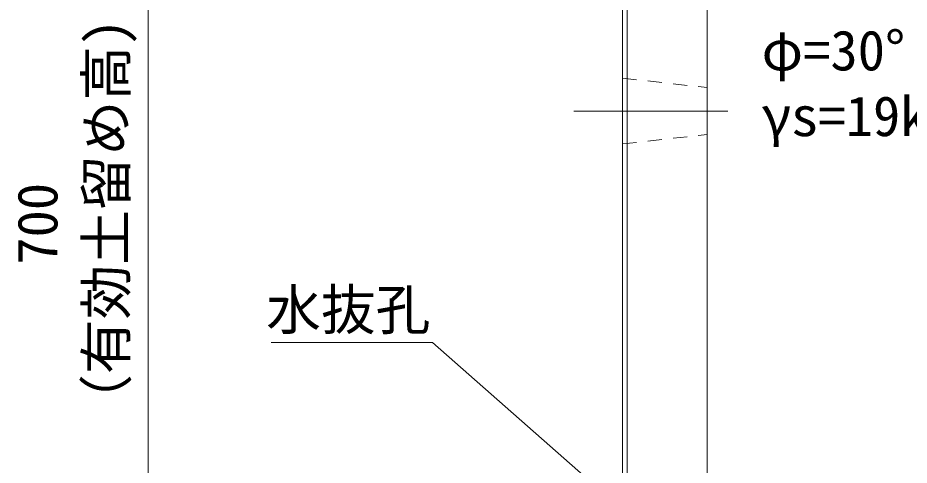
# Model space of a CAD drawing. Units: millimetres at full size; details may follow other scales. Extents: x 187207 to 255567, y 882048 to 905686.
# Drawn here: x 205870 to 206819, y 900498 to 900975 of the extents above; entities that cross this region are included whole.
import ezdxf
from ezdxf.enums import TextEntityAlignment as Align

# ---------------------------------------------------------------- set-up
doc = ezdxf.new("R2010")
doc.units = ezdxf.units.MM
doc.header["$LTSCALE"] = 20
doc.linetypes.add('USER1', pattern=[28.575, 19.05, -3.175, 3.175, -3.175])
doc.linetypes.add('USER2', pattern=[1.35, 0.75, -0.6])
for name, color, linetype, lineweight in [('パネックス', 2, 'Continuous', 13), ('寸法線', 7, 'Continuous', 13), ('引出線', 4, 'Continuous', 13)]:
    doc.layers.add(name, color=color, linetype=linetype, lineweight=lineweight)
doc.styles.add('ＭＳ ゴシック', font='')
doc.styles.get('ＭＳ ゴシック').set_extended_font_data('MS Gothic')

msp = doc.modelspace()

# ---------------------------------------------------------------- linework, layer by layer
at = {"layer": 'パネックス'}
for p, q in [((206514.37, 900405.37), (206514.37, 901100.37)), ((206604.37, 901105.37), (206604.37, 899940.37))]:
    msp.add_line(p, q, dxfattribs=at)
at = {"layer": 'パネックス', "lineweight": 5}
msp.add_line((206519.37, 901105.37), (206519.37, 900405.37), dxfattribs=at)
at = {"layer": 'パネックス', "linetype": 'USER2', "lineweight": 9}
for p, q in [((206514.37, 900910.37), (206604.37, 900900.37)), ((206514.37, 900840.37), (206604.37, 900850.37))]:
    msp.add_line(p, q, dxfattribs=at)
at = {"layer": '寸法線'}
msp.add_line((206009.37, 900405.37), (206009.37, 901105.37), dxfattribs=at)
at = {"layer": '寸法線', "linetype": 'USER1', "lineweight": 9}
msp.add_line((206462.52, 900875.37), (206626.23, 900875.37), dxfattribs=at)
at = {"layer": '引出線'}
msp.add_lwpolyline([(206514.37, 900450.37), (206311.91, 900628.82), (206140.17, 900628.82)], dxfattribs=at)

# ---------------------------------------------------------------- texts
at = {"layer": '寸法線', "style": 'ＭＳ ゴシック'}
for s, p in [('（有効土留め高)', (205998.58, 900536.84)), ('700', (205925.45, 900711.66))]:
    msp.add_text(s, height=42.72, rotation=90, dxfattribs=at).set_placement(p, align=Align.BOTTOM_LEFT)
for s, p in [('φ=30°', (206662.34, 900961.38)), ('γs=19kN/ｍ3', (206662.34, 900891.38))]:
    msp.add_text(s, height=42.72, dxfattribs=at).set_placement(p, align=Align.TOP_LEFT)
at = {"layer": '引出線', "style": 'ＭＳ ゴシック'}
msp.add_text('水抜孔', height=42.72, dxfattribs=at).set_placement((206309.66, 900685.1), align=Align.TOP_RIGHT)

doc.saveas('drawing.dxf')
